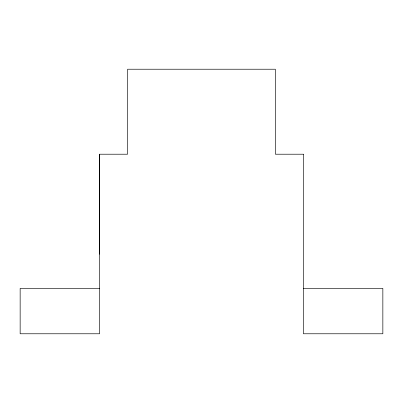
<?xml version="1.0" encoding="UTF-8"?>
<svg xmlns="http://www.w3.org/2000/svg" width="403" height="403" viewBox="0 0 403 403"><rect width="100%" height="100%" fill="white"/><g stroke="black" fill="none" stroke-linecap="round" stroke-linejoin="round"><path stroke-width="0.6" d="M303.439 154.213L275.38 154.213L275.38 69.225L127.6 69.225L127.6 154.213L99.481 154.213L99.596 254.212M99.596 288.392L20.15 288.392L20.15 333.775L99.596 333.775L99.596 154.213M303.404 288.392L382.85 288.392L382.85 333.775L303.404 333.775L303.404 154.213"/></g></svg>
